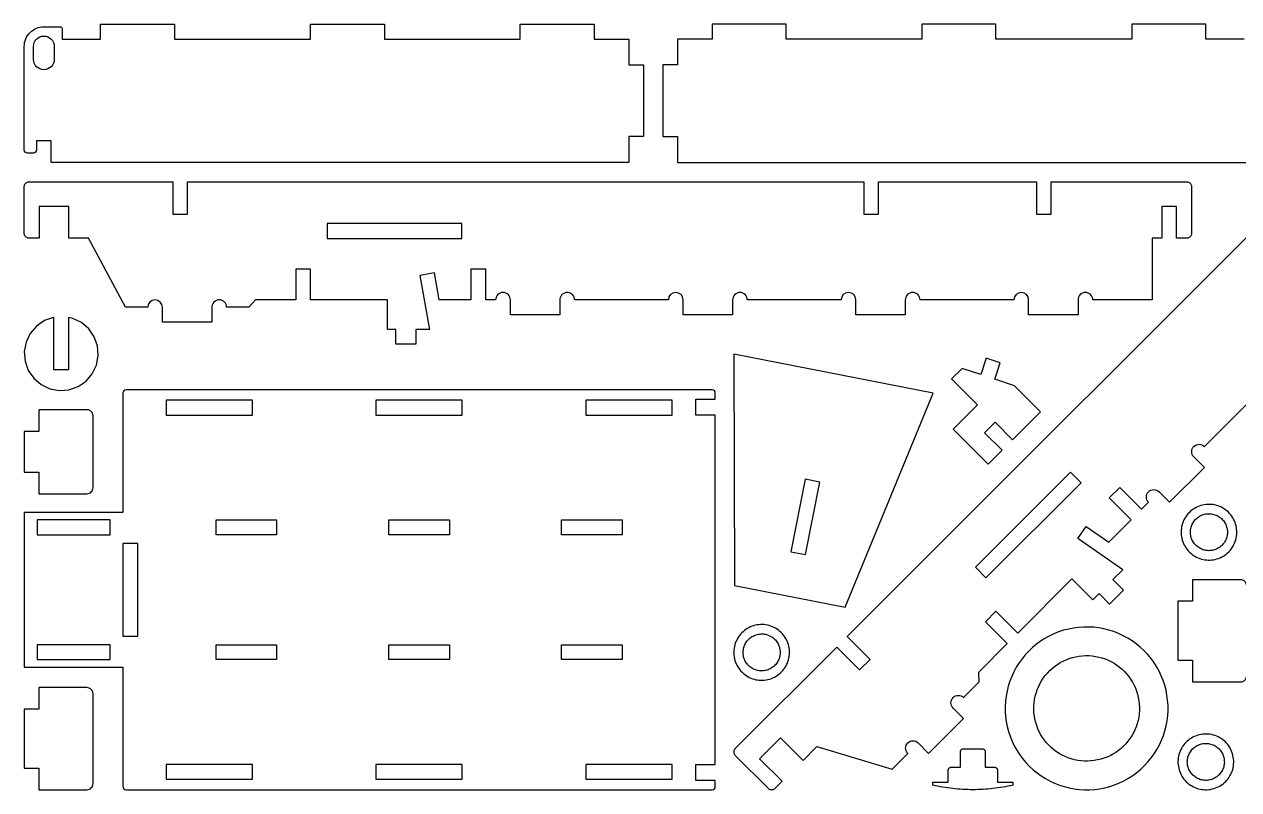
# Model space of a CAD drawing. Extents: x 13 to 752, y 12 to 749.
# Drawn here: x 12.9 to 505, y 11.9 to 322.3 of the extents above; entities that cross this region are included whole.
import ezdxf

# ---------------------------------------------------------------- set-up
doc = ezdxf.new("R2010")
doc.units = 0
doc.header["$MEASUREMENT"] = 0
doc.layers.add('EXT', color=1, linetype='CONTINUOUS')
doc.layers.add('INT', color=150, linetype='CONTINUOUS')

msp = doc.modelspace()

# ---------------------------------------------------------------- linework, layer by layer
at = {"layer": 'EXT'}
for points in [[(14.1, 270.05, -0.414214), (12.85, 271.3), (12.85, 313.33, -0.414214), (20.8, 321.28), (27.55, 321.28, -0.414214), (28.17, 320.65), (28.17, 316.3), (43.77, 316.3), (43.77, 322.3), (73.77, 322.3), (73.77, 316.3), (128.77, 316.3), (128.77, 322.3), (158.77, 322.3), (158.77, 316.3), (213.77, 316.3), (213.77, 322.3), (243.77, 322.3), (243.77, 316.3), (257.77, 316.3), (257.77, 305.82), (263.77, 305.82), (263.77, 276.78), (257.77, 276.78), (257.77, 266.3), (23.77, 266.3), (23.77, 275.05), (17.77, 275.05), (17.77, 271.3, -0.414214), (16.52, 270.05)], [(13.12, 236.56), (13, 236.79), (12.92, 237.04), (12.87, 237.3), (12.85, 237.56), (12.85, 256.42), (12.87, 256.68), (12.92, 256.93), (13, 257.18), (13.12, 257.42), (13.27, 257.63), (13.44, 257.83), (13.63, 258), (13.85, 258.15), (14.09, 258.26), (14.33, 258.35), (14.59, 258.4), (14.85, 258.42), (73, 258.42), (73, 245.29), (79, 245.29), (79, 258.42), (353, 258.42), (353, 245.29), (359, 245.29), (359, 258.42), (423, 258.42), (423, 245.29), (429, 245.29), (429, 258.42), (483.85, 258.42), (484.11, 258.4), (484.37, 258.35), (484.62, 258.26), (484.85, 258.15), (485.07, 258), (485.27, 257.83), (485.44, 257.63), (485.58, 257.42), (485.7, 257.18), (485.78, 256.93), (485.84, 256.68), (485.85, 256.42), (485.85, 237.52), (485.84, 237.26), (485.78, 237), (485.7, 236.75), (485.58, 236.52), (485.44, 236.3), (485.27, 236.1), (485.07, 235.93), (484.85, 235.78), (484.62, 235.67), (484.37, 235.58), (484.11, 235.53), (483.85, 235.52), (479.78, 235.52), (479.78, 248.39), (473.78, 248.39), (473.78, 235.52), (469.85, 235.52), (469.85, 210.55), (445.85, 210.55, 0.414214), (442.85, 213.55, 0.414214), (439.85, 210.55), (439.85, 204.55), (419.85, 204.55), (419.85, 210.55, 1), (413.85, 210.55), (375.85, 210.55, 0.414214), (372.85, 213.55, 0.414214), (369.85, 210.55), (369.85, 204.55), (349.85, 204.55), (349.85, 210.55, 1), (343.85, 210.55), (305.85, 210.55, 0.414214), (302.85, 213.55, 0.414214), (299.85, 210.55), (299.85, 204.55), (279.85, 204.55), (279.85, 210.55, 1), (273.85, 210.55), (235.85, 210.55, 0.414214), (232.85, 213.55, 0.414214), (229.85, 210.55), (229.85, 204.55), (209.85, 204.55), (209.85, 210.55, 0.414214), (206.85, 213.55, 0.414214), (203.85, 210.55), (199.85, 210.55), (199.85, 223.05), (193.85, 223.05), (193.85, 210.55), (181, 210.55), (179.08, 221.46), (173.17, 220.42), (177.05, 198.55), (171.47, 198.55), (171.47, 192.55), (163.47, 192.55), (163.47, 198.55), (159.97, 198.55), (159.97, 210.55), (128.85, 210.55), (128.85, 223.05), (122.85, 223.05), (122.85, 210.55), (106.52, 210.55), (103.85, 207.56), (94.85, 207.56, 0.414214), (91.85, 210.56, 0.414214), (88.85, 207.56), (88.85, 201.56), (68.85, 201.56), (68.85, 207.56, 1), (62.85, 207.56), (53.85, 207.56), (38.85, 235.56), (30.85, 235.56), (30.85, 248.43), (18.85, 248.43), (18.85, 235.56), (14.85, 235.56), (14.59, 235.57), (14.33, 235.62), (14.09, 235.71), (13.85, 235.82), (13.63, 235.97), (13.44, 236.14), (13.27, 236.34)], [(292.85, 172.8, 0.414214), (291.6, 174.05), (54.1, 174.05, 0.414214), (52.85, 172.8), (52.85, 124.3), (12.85, 124.3), (12.85, 61.67), (52.85, 61.67), (52.85, 13.18, 0.414214), (54.1, 11.93), (291.6, 11.93, 0.414214), (292.85, 13.18), (292.85, 15.67), (284.97, 15.67), (284.97, 22.16), (292.85, 22.16), (292.85, 163.82), (284.97, 163.82), (284.97, 170.3), (292.85, 170.3)], [(12.85, 140.67), (18.73, 140.67), (18.73, 131.93), (38.23, 131.93, 0.414214), (40.73, 134.43), (40.73, 163.49, 0.414214), (38.23, 165.99), (18.73, 165.99), (18.73, 157.24), (12.85, 157.24)], [(486.23, 55.67), (505.73, 55.67, 0.414214), (508.23, 58.17), (508.23, 94.57, 0.414214), (505.73, 97.07), (486.23, 97.07), (486.23, 88.32), (480.35, 88.32), (480.35, 64.42), (486.23, 64.42)], [(18.73, 11.93), (38.23, 11.93, 0.414214), (40.73, 14.43), (40.73, 50.82, 0.414214), (38.23, 53.32), (18.73, 53.32), (18.73, 44.57), (12.85, 44.57), (12.85, 20.67), (18.73, 20.67)]]:
    msp.add_lwpolyline(points, format="xyb", close=True, dxfattribs=at)
msp.add_lwpolyline([(507.2, 316.3), (491.6, 316.3), (491.6, 322.3), (461.6, 322.3), (461.6, 316.3), (406.6, 316.3), (406.6, 322.3), (376.6, 322.3), (376.6, 316.3), (321.6, 316.3), (321.6, 322.3), (291.6, 322.3), (291.6, 316.3), (277.6, 316.3), (277.6, 305.82), (271.6, 305.82), (271.6, 276.78), (277.6, 276.78), (277.6, 266.3), (511.6, 266.3)], dxfattribs=at)
msp.add_lwpolyline([(540.05, 267.78), (346.3, 74.04), (355.58, 64.75), (351.34, 60.51), (342.06, 69.79), (300.94, 28.68), (300.77, 28.48), (300.62, 28.27), (300.51, 28.03), (300.42, 27.78), (300.37, 27.53), (300.36, 27.27), (300.37, 27), (300.42, 26.75), (300.51, 26.5), (300.62, 26.27), (300.77, 26.05), (300.94, 25.85), (314.28, 12.51), (314.48, 12.34), (314.69, 12.2), (314.93, 12.08), (315.17, 12), (315.43, 11.95), (315.69, 11.93), (315.95, 11.95), (316.21, 12), (316.46, 12.08), (316.69, 12.2), (316.91, 12.34), (317.11, 12.51), (319.94, 15.34), (310.83, 24.45), (319.32, 32.93), (328.42, 23.83), (334.08, 29.49), (364.48, 20.29), (370.85, 26.66, -0.414214), (370.85, 30.9, -0.414214), (375.09, 30.9), (379.33, 26.66), (393.47, 40.8), (389.23, 45.04, -1), (393.47, 49.28), (399.84, 55.65), (399.6, 59.65), (411.16, 71.2), (402.32, 80.04), (406.56, 84.28), (415.4, 75.44), (437.41, 97.45), (445.89, 88.96), (448.37, 91.44), (452.61, 87.2), (458.27, 92.85), (454.02, 97.1), (457.96, 101.04), (439.76, 113.76), (443.2, 118.68), (452.28, 112.32), (461.36, 121.4), (452.52, 130.24), (456.77, 134.49), (465.6, 125.65), (468.43, 128.48, -0.414214), (468.43, 132.72, -0.414214), (472.67, 132.72), (476.92, 128.48), (491.06, 142.62), (486.82, 146.86, -1), (491.06, 151.1), (517.93, 177.97, -0.414214)], format="xyb", dxfattribs=at)
for points in [[(37.88, 177.63), (40.42, 180.61), (42.11, 184.14), (42.82, 187.99), (42.52, 191.9), (41.21, 195.59), (38.99, 198.81), (36.02, 201.36), (32.48, 203.04), (30.83, 203.35), (30.83, 182.15), (24.83, 182.15), (24.83, 203.45), (24.73, 203.45), (21.04, 202.15), (17.81, 199.93), (15.27, 196.95), (13.58, 193.42), (12.87, 189.57), (13.17, 185.66), (14.48, 181.97), (16.7, 178.74), (19.67, 176.2), (23.21, 174.51), (27.06, 173.8), (30.96, 174.11), (34.65, 175.41)], [(345.47, 85.94), (381.16, 172.69), (300.36, 188.54), (300.62, 94.74)], [(403.41, 143.95), (409.06, 149.61), (401.99, 156.68), (406.24, 160.92), (413.31, 153.85), (424.62, 165.16), (414.08, 175.7), (406.15, 178.34), (408.37, 184.99), (402.67, 186.88), (400.46, 180.24), (392.87, 182.77), (388.63, 178.53), (399.17, 167.99), (389.27, 158.09)], [(485.51, 107.8), (486.06, 107.35), (486.64, 106.94), (487.24, 106.57), (487.87, 106.23), (488.51, 105.93), (489.18, 105.68), (489.85, 105.47), (490.54, 105.3), (491.24, 105.17), (491.95, 105.09), (492.65, 105.05), (493.36, 105.06), (494.07, 105.11), (494.78, 105.2), (495.47, 105.34), (496.16, 105.53), (496.83, 105.75), (497.49, 106.02), (498.13, 106.33), (498.75, 106.68), (499.34, 107.06), (499.91, 107.49), (500.45, 107.94), (500.97, 108.43), (501.45, 108.96), (501.9, 109.51), (502.31, 110.09), (502.68, 110.69), (503.02, 111.31), (503.31, 111.96), (503.57, 112.62), (503.78, 113.3), (503.95, 113.99), (504.08, 114.69), (504.16, 115.39), (504.2, 116.1), (504.19, 116.81), (504.14, 117.52), (504.04, 118.22), (503.9, 118.92), (503.72, 119.6), (503.49, 120.28), (503.23, 120.93), (502.92, 121.57), (502.57, 122.19), (502.18, 122.79), (501.76, 123.36), (501.3, 123.9), (500.81, 124.41), (500.29, 124.9), (499.74, 125.34), (499.16, 125.75), (498.56, 126.13), (497.93, 126.46), (497.29, 126.76), (496.63, 127.02), (495.95, 127.23), (495.26, 127.4), (494.56, 127.52), (493.86, 127.61), (493.15, 127.64), (492.44, 127.64), (491.73, 127.59), (491.02, 127.49), (490.33, 127.35), (489.64, 127.17), (488.97, 126.94), (488.31, 126.67), (487.67, 126.37), (487.05, 126.02), (486.46, 125.63), (485.89, 125.21), (485.35, 124.75), (484.83, 124.26), (484.35, 123.74), (483.91, 123.19), (483.49, 122.61), (483.12, 122.01), (482.78, 121.38), (482.49, 120.73), (482.23, 120.07), (482.02, 119.4), (481.85, 118.71), (481.72, 118.01), (481.64, 117.3), (481.6, 116.59), (481.61, 115.88), (481.66, 115.18), (481.76, 114.47), (481.9, 113.78), (482.08, 113.09), (482.31, 112.42), (482.57, 111.76), (482.88, 111.12), (483.23, 110.5), (483.62, 109.91), (484.04, 109.34), (484.5, 108.79), (484.99, 108.28)], [(488.77, 110.08), (488.39, 110.36), (488.02, 110.65), (487.67, 110.97), (487.35, 111.31), (487.04, 111.67), (486.76, 112.04), (486.5, 112.44), (486.27, 112.85), (486.06, 113.27), (485.88, 113.71), (485.73, 114.15), (485.61, 114.61), (485.51, 115.07), (485.44, 115.54), (485.41, 116), (485.4, 116.48), (485.42, 116.95), (485.48, 117.41), (485.56, 117.88), (485.67, 118.34), (485.81, 118.79), (485.98, 119.23), (486.17, 119.66), (486.39, 120.07), (486.64, 120.47), (486.91, 120.86), (487.2, 121.23), (487.52, 121.57), (487.86, 121.9), (488.22, 122.21), (488.6, 122.49), (488.99, 122.75), (489.4, 122.98), (489.82, 123.19), (490.26, 123.37), (490.71, 123.52), (491.16, 123.64), (491.62, 123.74), (492.09, 123.8), (492.56, 123.84), (493.03, 123.85), (493.5, 123.82), (493.97, 123.77), (494.43, 123.69), (494.89, 123.58), (495.34, 123.44), (495.78, 123.27), (496.21, 123.08), (496.63, 122.86), (497.03, 122.61), (497.41, 122.34), (497.78, 122.04), (498.13, 121.73), (498.45, 121.39), (498.76, 121.03), (499.04, 120.65), (499.3, 120.26), (499.53, 119.85), (499.74, 119.42), (499.92, 118.99), (500.07, 118.54), (500.2, 118.09), (500.29, 117.63), (500.36, 117.16), (500.39, 116.69), (500.4, 116.22), (500.38, 115.75), (500.32, 115.28), (500.24, 114.82), (500.13, 114.36), (499.99, 113.91), (499.83, 113.47), (499.63, 113.04), (499.41, 112.62), (499.16, 112.22), (498.89, 111.84), (498.6, 111.47), (498.28, 111.12), (497.94, 110.79), (497.58, 110.49), (497.2, 110.2), (496.81, 109.95), (496.4, 109.71), (495.98, 109.51), (495.54, 109.33), (495.1, 109.18), (494.64, 109.05), (494.18, 108.96), (493.71, 108.89), (493.24, 108.86), (492.77, 108.85), (492.3, 108.87), (491.83, 108.92), (491.37, 109.01), (490.91, 109.12), (490.46, 109.26), (490.02, 109.42), (489.59, 109.62), (489.17, 109.84)], [(304.26, 59.05), (304.81, 58.6), (305.39, 58.19), (305.99, 57.82), (306.62, 57.48), (307.26, 57.18), (307.93, 56.93), (308.6, 56.72), (309.29, 56.55), (309.99, 56.42), (310.7, 56.34), (311.4, 56.3), (312.11, 56.31), (312.82, 56.36), (313.53, 56.45), (314.22, 56.59), (314.91, 56.78), (315.58, 57), (316.24, 57.27), (316.88, 57.58), (317.5, 57.93), (318.09, 58.31), (318.66, 58.74), (319.2, 59.19), (319.72, 59.68), (320.2, 60.21), (320.65, 60.76), (321.06, 61.34), (321.43, 61.94), (321.77, 62.56), (322.06, 63.21), (322.32, 63.87), (322.53, 64.55), (322.7, 65.24), (322.83, 65.94), (322.91, 66.64), (322.95, 67.35), (322.94, 68.06), (322.89, 68.77), (322.79, 69.47), (322.65, 70.17), (322.47, 70.85), (322.24, 71.53), (321.98, 72.18), (321.67, 72.82), (321.32, 73.44), (320.93, 74.04), (320.51, 74.61), (320.05, 75.15), (319.56, 75.66), (319.04, 76.15), (318.49, 76.59), (317.91, 77), (317.31, 77.38), (316.68, 77.71), (316.04, 78.01), (315.38, 78.27), (314.7, 78.48), (314.01, 78.65), (313.31, 78.77), (312.61, 78.86), (311.9, 78.89), (311.19, 78.89), (310.48, 78.84), (309.77, 78.74), (309.08, 78.6), (308.39, 78.42), (307.72, 78.19), (307.06, 77.92), (306.42, 77.62), (305.8, 77.27), (305.21, 76.88), (304.64, 76.46), (304.1, 76), (303.58, 75.51), (303.1, 74.99), (302.66, 74.44), (302.24, 73.86), (301.87, 73.26), (301.53, 72.63), (301.24, 71.98), (300.98, 71.32), (300.77, 70.65), (300.6, 69.96), (300.47, 69.26), (300.39, 68.55), (300.35, 67.84), (300.36, 67.13), (300.41, 66.43), (300.51, 65.72), (300.65, 65.03), (300.83, 64.34), (301.06, 63.67), (301.32, 63.01), (301.63, 62.37), (301.98, 61.75), (302.37, 61.16), (302.79, 60.59), (303.25, 60.04), (303.74, 59.53)], [(307.52, 61.33), (307.14, 61.61), (306.77, 61.9), (306.42, 62.22), (306.1, 62.56), (305.79, 62.92), (305.51, 63.29), (305.25, 63.69), (305.02, 64.1), (304.81, 64.52), (304.63, 64.96), (304.48, 65.4), (304.36, 65.86), (304.26, 66.32), (304.19, 66.79), (304.16, 67.25), (304.15, 67.73), (304.17, 68.2), (304.23, 68.66), (304.31, 69.13), (304.42, 69.59), (304.56, 70.04), (304.73, 70.48), (304.92, 70.91), (305.14, 71.32), (305.39, 71.72), (305.66, 72.11), (305.95, 72.48), (306.27, 72.82), (306.61, 73.15), (306.97, 73.46), (307.35, 73.74), (307.74, 74), (308.15, 74.23), (308.57, 74.44), (309.01, 74.62), (309.46, 74.77), (309.91, 74.89), (310.37, 74.99), (310.84, 75.05), (311.31, 75.09), (311.78, 75.1), (312.25, 75.07), (312.72, 75.02), (313.18, 74.94), (313.64, 74.83), (314.09, 74.69), (314.53, 74.52), (314.96, 74.33), (315.38, 74.11), (315.78, 73.86), (316.16, 73.59), (316.53, 73.29), (316.88, 72.98), (317.2, 72.64), (317.51, 72.28), (317.79, 71.9), (318.05, 71.51), (318.28, 71.1), (318.49, 70.67), (318.67, 70.24), (318.82, 69.79), (318.95, 69.34), (319.04, 68.88), (319.11, 68.41), (319.14, 67.94), (319.15, 67.47), (319.13, 67), (319.07, 66.53), (318.99, 66.07), (318.88, 65.61), (318.74, 65.16), (318.58, 64.72), (318.38, 64.29), (318.16, 63.87), (317.91, 63.47), (317.64, 63.09), (317.35, 62.72), (317.03, 62.37), (316.69, 62.04), (316.33, 61.74), (315.95, 61.45), (315.56, 61.2), (315.15, 60.96), (314.73, 60.76), (314.29, 60.58), (313.85, 60.43), (313.39, 60.3), (312.93, 60.21), (312.46, 60.14), (311.99, 60.11), (311.52, 60.1), (311.05, 60.12), (310.58, 60.17), (310.12, 60.26), (309.66, 60.37), (309.21, 60.51), (308.77, 60.67), (308.34, 60.87), (307.92, 61.09)], [(442.47, 11.93), (444.54, 11.94), (446.61, 12.08), (448.67, 12.35), (450.7, 12.74), (452.71, 13.27), (454.67, 13.92), (456.6, 14.69), (458.47, 15.59), (460.28, 16.59), (462.03, 17.71), (463.7, 18.94), (465.29, 20.27), (466.79, 21.7), (468.2, 23.21), (469.52, 24.82), (470.73, 26.5), (471.83, 28.26), (472.82, 30.08), (473.69, 31.96), (474.45, 33.89), (475.08, 35.87), (475.58, 37.88), (475.96, 39.91), (476.21, 41.97), (476.33, 44.04), (476.32, 46.12), (476.18, 48.18), (475.91, 50.24), (475.51, 52.27), (474.98, 54.28), (474.33, 56.25), (473.56, 58.17), (472.67, 60.04), (471.66, 61.85), (470.54, 63.6), (469.31, 65.27), (467.99, 66.86), (466.56, 68.36), (465.04, 69.78), (463.44, 71.09), (461.75, 72.3), (460, 73.4), (458.18, 74.39), (456.3, 75.26), (454.36, 76.02), (452.39, 76.65), (450.38, 77.15), (448.34, 77.53), (446.28, 77.78), (444.21, 77.9), (442.14, 77.89), (440.07, 77.75), (438.02, 77.48), (435.98, 77.08), (433.98, 76.56), (432.01, 75.91), (430.08, 75.13), (428.21, 74.24), (426.4, 73.23), (424.66, 72.11), (422.99, 70.89), (421.39, 69.56), (419.89, 68.13), (418.48, 66.61), (417.17, 65.01), (415.96, 63.33), (414.85, 61.57), (413.86, 59.75), (412.99, 57.87), (412.24, 55.94), (411.61, 53.96), (411.1, 51.95), (410.72, 49.91), (410.47, 47.85), (410.35, 45.79), (410.36, 43.71), (410.5, 41.64), (410.77, 39.59), (411.17, 37.55), (411.7, 35.55), (412.35, 33.58), (413.12, 31.66), (414.01, 29.79), (415.02, 27.97), (416.14, 26.23), (417.37, 24.56), (418.7, 22.97), (420.12, 21.46), (421.64, 20.05), (423.25, 18.74), (424.93, 17.53), (426.69, 16.43), (428.51, 15.44), (430.39, 14.56), (432.32, 13.81), (434.29, 13.18), (436.3, 12.67), (438.34, 12.29), (440.4, 12.05)], [(443.77, 23.52), (442.42, 23.53), (441.08, 23.63), (439.75, 23.82), (438.43, 24.08), (437.13, 24.43), (435.86, 24.86), (434.62, 25.37), (433.41, 25.96), (432.23, 26.62), (431.11, 27.35), (430.03, 28.16), (429, 29.03), (428.03, 29.96), (427.13, 30.95), (426.28, 31.99), (425.5, 33.09), (424.8, 34.23), (424.16, 35.42), (423.6, 36.64), (423.12, 37.9), (422.72, 39.18), (422.4, 40.49), (422.17, 41.81), (422.01, 43.15), (421.95, 44.49), (421.96, 45.83), (422.06, 47.17), (422.24, 48.51), (422.51, 49.82), (422.86, 51.12), (423.29, 52.4), (423.8, 53.64), (424.39, 54.85), (425.05, 56.02), (425.78, 57.15), (426.59, 58.23), (427.45, 59.25), (428.39, 60.22), (429.38, 61.13), (430.42, 61.97), (431.52, 62.75), (432.66, 63.46), (433.85, 64.09), (435.07, 64.65), (436.33, 65.13), (437.61, 65.53), (438.92, 65.85), (440.24, 66.09), (441.57, 66.24), (442.92, 66.31), (444.26, 66.29), (445.6, 66.19), (446.93, 66.01), (448.25, 65.74), (449.55, 65.39), (450.82, 64.96), (452.07, 64.45), (453.28, 63.87), (454.45, 63.21), (455.57, 62.47), (456.65, 61.67), (457.68, 60.8), (458.65, 59.87), (459.56, 58.88), (460.4, 57.83), (461.18, 56.74), (461.89, 55.59), (462.52, 54.41), (463.08, 53.18), (463.56, 51.93), (463.96, 50.65), (464.28, 49.34), (464.52, 48.02), (464.67, 46.68), (464.74, 45.34), (464.72, 43.99), (464.62, 42.65), (464.44, 41.32), (464.17, 40), (463.82, 38.71), (463.39, 37.43), (462.88, 36.19), (462.29, 34.98), (461.63, 33.81), (460.9, 32.68), (460.1, 31.6), (459.23, 30.58), (458.3, 29.61), (457.31, 28.7), (456.26, 27.85), (455.16, 27.08), (454.02, 26.37), (452.83, 25.73), (451.61, 25.18), (450.36, 24.7), (449.07, 24.3), (447.77, 23.98), (446.44, 23.74), (445.11, 23.59)], [(483.74, 15.16), (484.26, 14.67), (484.81, 14.23), (485.39, 13.82), (485.99, 13.44), (486.62, 13.1), (487.26, 12.81), (487.93, 12.55), (488.6, 12.34), (489.29, 12.17), (489.99, 12.04), (490.7, 11.96), (491.4, 11.93), (492.11, 11.93), (492.82, 11.98), (493.53, 12.08), (494.22, 12.22), (494.91, 12.4), (495.58, 12.63), (496.24, 12.9), (496.88, 13.2), (497.5, 13.55), (498.09, 13.94), (498.66, 14.36), (499.2, 14.82), (499.72, 15.31), (500.2, 15.83), (500.65, 16.38), (501.06, 16.96), (501.43, 17.56), (501.77, 18.19), (502.06, 18.83), (502.32, 19.5), (502.53, 20.17), (502.7, 20.86), (502.83, 21.56), (502.91, 22.27), (502.95, 22.98), (502.94, 23.69), (502.89, 24.39), (502.79, 25.1), (502.65, 25.79), (502.47, 26.48), (502.24, 27.15), (501.98, 27.81), (501.67, 28.45), (501.32, 29.07), (500.93, 29.66), (500.51, 30.23), (500.05, 30.78), (499.56, 31.29), (499.04, 31.77), (498.49, 32.22), (497.91, 32.63), (497.31, 33), (496.68, 33.34), (496.04, 33.64), (495.38, 33.89), (494.7, 34.1), (494.01, 34.27), (493.31, 34.4), (492.61, 34.48), (491.9, 34.52), (491.19, 34.51), (490.48, 34.46), (489.77, 34.37), (489.08, 34.23), (488.39, 34.04), (487.72, 33.82), (487.06, 33.55), (486.42, 33.24), (485.8, 32.89), (485.21, 32.51), (484.64, 32.08), (484.1, 31.63), (483.58, 31.14), (483.1, 30.61), (482.66, 30.06), (482.24, 29.48), (481.87, 28.88), (481.53, 28.26), (481.24, 27.61), (480.98, 26.95), (480.77, 26.27), (480.6, 25.58), (480.47, 24.88), (480.39, 24.18), (480.35, 23.47), (480.36, 22.76), (480.41, 22.05), (480.51, 21.35), (480.65, 20.65), (480.83, 19.97), (481.06, 19.29), (481.32, 18.63), (481.63, 18), (481.98, 17.38), (482.37, 16.78), (482.79, 16.21), (483.25, 15.67)], [(485.79, 18.54), (485.51, 18.92), (485.25, 19.31), (485.02, 19.72), (484.81, 20.15), (484.63, 20.58), (484.48, 21.03), (484.36, 21.48), (484.26, 21.94), (484.19, 22.41), (484.16, 22.88), (484.15, 23.35), (484.17, 23.82), (484.23, 24.29), (484.31, 24.75), (484.42, 25.21), (484.56, 25.66), (484.73, 26.1), (484.92, 26.53), (485.14, 26.95), (485.39, 27.35), (485.66, 27.73), (485.95, 28.1), (486.27, 28.45), (486.61, 28.78), (486.97, 29.08), (487.35, 29.36), (487.74, 29.62), (488.15, 29.86), (488.57, 30.06), (489.01, 30.24), (489.46, 30.39), (489.91, 30.52), (490.37, 30.61), (490.84, 30.68), (491.31, 30.71), (491.78, 30.72), (492.25, 30.7), (492.72, 30.65), (493.18, 30.56), (493.64, 30.45), (494.09, 30.31), (494.53, 30.15), (494.96, 29.95), (495.38, 29.73), (495.78, 29.48), (496.16, 29.21), (496.53, 28.92), (496.88, 28.6), (497.2, 28.26), (497.51, 27.9), (497.79, 27.53), (498.05, 27.13), (498.28, 26.72), (498.49, 26.3), (498.67, 25.86), (498.82, 25.42), (498.95, 24.96), (499.04, 24.5), (499.11, 24.03), (499.14, 23.56), (499.15, 23.09), (499.13, 22.62), (499.07, 22.15), (498.99, 21.69), (498.88, 21.23), (498.74, 20.78), (498.58, 20.34), (498.38, 19.91), (498.16, 19.5), (497.91, 19.1), (497.64, 18.71), (497.35, 18.34), (497.03, 18), (496.69, 17.67), (496.33, 17.36), (495.95, 17.08), (495.56, 16.82), (495.15, 16.59), (494.73, 16.38), (494.29, 16.2), (493.85, 16.05), (493.39, 15.93), (492.93, 15.83), (492.46, 15.77), (491.99, 15.73), (491.52, 15.72), (491.05, 15.75), (490.58, 15.8), (490.12, 15.88), (489.66, 15.99), (489.21, 16.13), (488.77, 16.3), (488.34, 16.49), (487.92, 16.71), (487.52, 16.96), (487.14, 17.23), (486.77, 17.53), (486.42, 17.84), (486.1, 18.18)], [(400.98, 28.55), (401.11, 28.54), (401.23, 28.52), (401.35, 28.49), (401.46, 28.45), (401.57, 28.4), (401.68, 28.34), (401.77, 28.26), (401.86, 28.18), (401.94, 28.1), (402.01, 28), (402.08, 27.9), (402.13, 27.79), (402.17, 27.67), (402.2, 27.55), (402.22, 27.43), (402.23, 27.3), (402.23, 21.05), (405.98, 21.05), (406.11, 21.04), (406.23, 21.02), (406.35, 20.99), (406.46, 20.95), (406.57, 20.9), (406.68, 20.84), (406.77, 20.76), (406.86, 20.68), (406.94, 20.6), (407.01, 20.5), (407.08, 20.4), (407.13, 20.29), (407.17, 20.17), (407.2, 20.05), (407.22, 19.93), (407.23, 19.8), (407.23, 15.05), (413.48, 15.05), (413.48, 13.8), (412.47, 13.57), (411.47, 13.36), (410.46, 13.16), (409.45, 12.98), (408.44, 12.81), (407.42, 12.66), (406.41, 12.52), (405.39, 12.39), (404.38, 12.28), (403.36, 12.19), (402.34, 12.11), (401.32, 12.04), (400.29, 11.99), (399.27, 11.95), (398.25, 11.93), (397.23, 11.93), (396.21, 11.93), (395.18, 11.95), (394.16, 11.99), (393.14, 12.04), (392.12, 12.11), (391.1, 12.19), (390.08, 12.28), (389.06, 12.39), (388.05, 12.52), (387.03, 12.66), (386.02, 12.81), (385, 12.98), (383.99, 13.16), (382.99, 13.36), (381.98, 13.57), (380.98, 13.8), (380.98, 15.05), (387.23, 15.05), (387.23, 19.8), (387.23, 19.93), (387.25, 20.05), (387.28, 20.17), (387.33, 20.29), (387.38, 20.4), (387.44, 20.5), (387.51, 20.6), (387.59, 20.68), (387.68, 20.76), (387.78, 20.84), (387.88, 20.9), (387.99, 20.95), (388.11, 20.99), (388.23, 21.02), (388.35, 21.04), (388.48, 21.05), (392.23, 21.05), (392.23, 27.3), (392.23, 27.43), (392.25, 27.55), (392.28, 27.67), (392.33, 27.79), (392.38, 27.9), (392.44, 28), (392.51, 28.1), (392.59, 28.18), (392.68, 28.26), (392.78, 28.34), (392.88, 28.4), (392.99, 28.45), (393.11, 28.49), (393.23, 28.52), (393.35, 28.54), (393.48, 28.55)]]:
    msp.add_lwpolyline(points, close=True, dxfattribs=at)
at = {"layer": 'INT'}
msp.add_lwpolyline([(16.6, 308.08), (16.6, 313.33, -0.414214), (20.8, 317.53, -0.414214), (25, 313.33), (25, 308.08, -0.414214), (20.8, 303.88, -0.414214)], format="xyb", close=True, dxfattribs=at)
for points in [[(135.6, 235.49), (190.1, 235.49), (190.1, 241.56), (135.6, 241.56)], [(105.35, 163.82), (105.35, 169.82), (70.35, 169.82), (70.35, 163.82)], [(190.35, 163.82), (190.35, 169.82), (155.35, 169.82), (155.35, 163.82)], [(275.35, 163.82), (275.35, 169.82), (240.35, 169.82), (240.35, 163.82)], [(329.43, 107.26), (335.2, 136.7), (329.31, 137.86), (323.54, 108.42)], [(436.78, 140.68), (441.07, 136.39), (402.53, 97.85), (398.25, 102.14)], [(47.6, 121.3), (18.1, 121.3), (18.1, 115.3), (47.6, 115.3)], [(115.1, 115.3), (90.6, 115.3), (90.6, 121.3), (115.1, 121.3)], [(185.1, 115.3), (160.6, 115.3), (160.6, 121.3), (185.1, 121.3)], [(255.1, 121.3), (255.1, 115.3), (230.6, 115.3), (230.6, 121.3)], [(58.85, 111.72), (52.85, 111.72), (52.85, 74.22), (58.85, 74.22)], [(47.6, 70.67), (18.1, 70.67), (18.1, 64.67), (47.6, 64.67)], [(115.1, 70.67), (115.1, 64.67), (90.6, 64.67), (90.6, 70.67)], [(185.1, 70.67), (185.1, 64.67), (160.6, 64.67), (160.6, 70.67)], [(255.1, 70.67), (255.1, 64.67), (230.6, 64.67), (230.6, 70.67)], [(70.35, 22.16), (70.35, 16.16), (105.35, 16.16), (105.35, 22.16)], [(155.35, 22.16), (155.35, 16.16), (190.35, 16.16), (190.35, 22.16)], [(240.35, 22.16), (240.35, 16.16), (275.35, 16.16), (275.35, 22.16)]]:
    msp.add_lwpolyline(points, close=True, dxfattribs=at)

doc.saveas('drawing.dxf')
